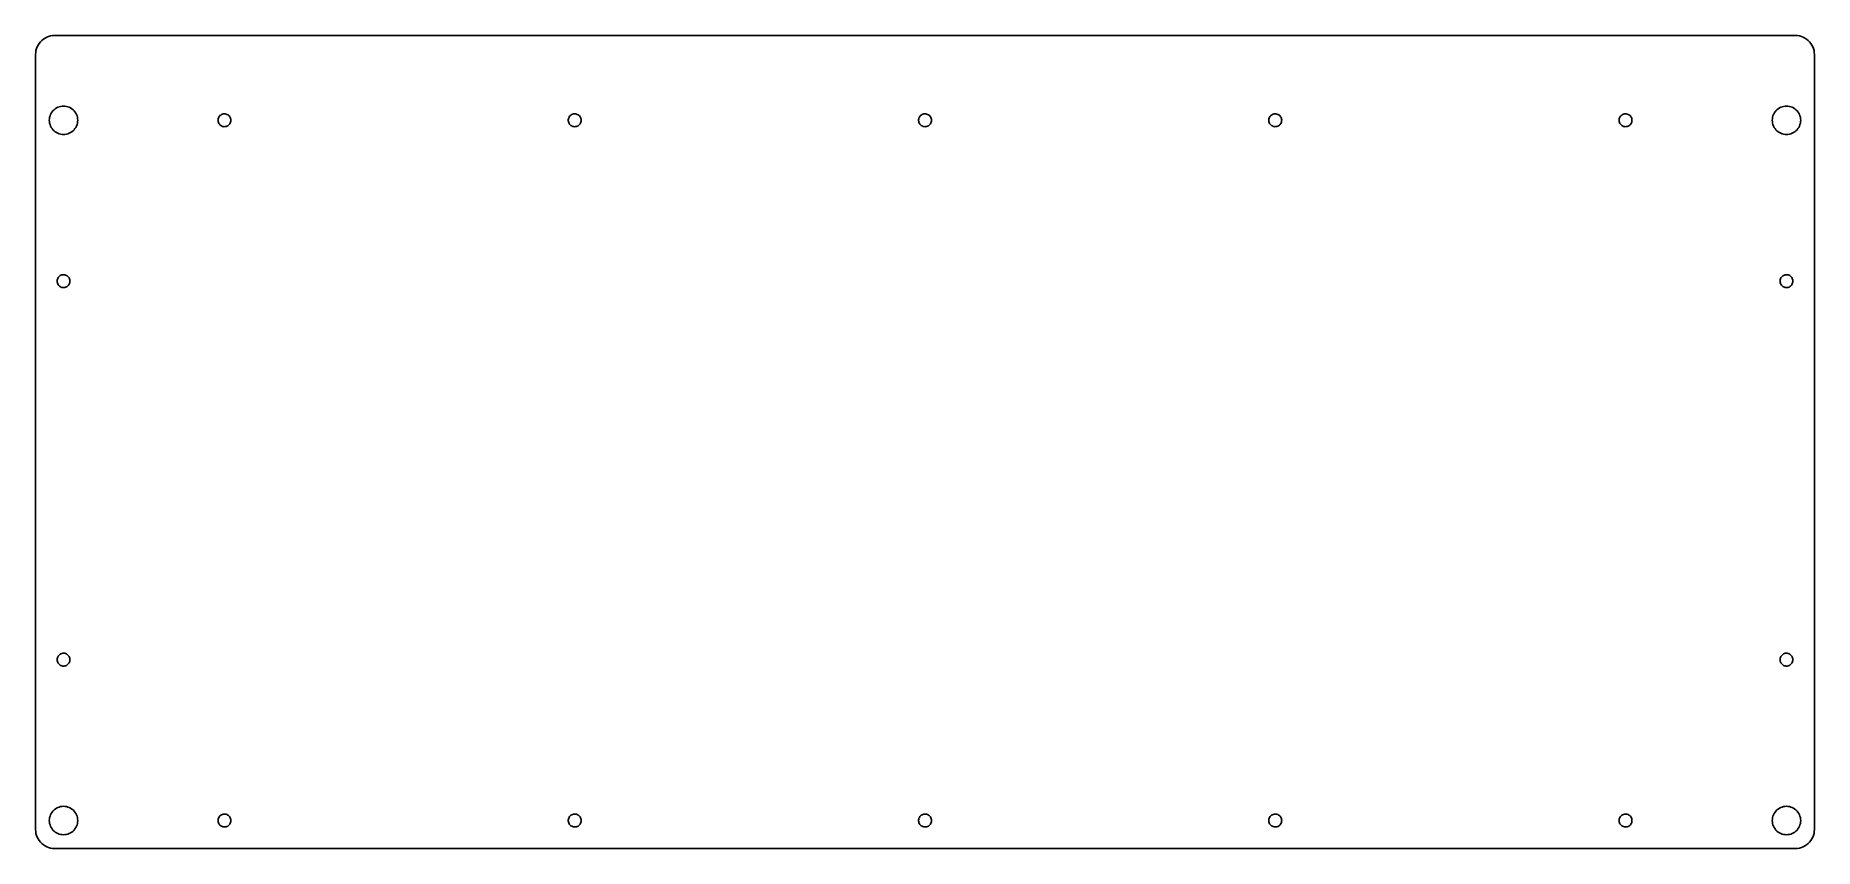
# Model space of a CAD drawing. Header units: metres. Extents: x -235 to 235, y -107 to 107.
import ezdxf

# ---------------------------------------------------------------- set-up
doc = ezdxf.new("R2010")
doc.units = ezdxf.units.M

msp = doc.modelspace()

# ---------------------------------------------------------------- linework, layer by layer
for p, q in [((-234.766, 103.415), (-234.848, 102.898)), ((-234.63, 103.92), (-234.766, 103.415)), ((-234.443, 104.409), (-234.63, 103.92)), ((-234.205, 104.875), (-234.443, 104.409)), ((-233.92, 105.314), (-234.205, 104.875)), ((-233.591, 105.721), (-233.92, 105.314)), ((-233.221, 106.091), (-233.591, 105.721)), ((-232.814, 106.42), (-233.221, 106.091)), ((-232.375, 106.705), (-232.814, 106.42)), ((-231.909, 106.943), (-232.375, 106.705)), ((-231.42, 107.13), (-231.909, 106.943)), ((-230.915, 107.266), (-231.42, 107.13)), ((-230.398, 107.348), (-230.915, 107.266)), ((-229.875, 107.375), (-230.398, 107.348)), ((229.875, 107.375), (-229.875, 107.375)), ((230.398, 107.348), (229.875, 107.375)), ((230.915, 107.266), (230.398, 107.348)), ((231.42, 107.13), (230.915, 107.266)), ((231.909, 106.943), (231.42, 107.13)), ((232.375, 106.705), (231.909, 106.943)), ((232.814, 106.42), (232.375, 106.705)), ((233.221, 106.091), (232.814, 106.42)), ((233.591, 105.721), (233.221, 106.091)), ((233.92, 105.314), (233.591, 105.721)), ((234.205, 104.875), (233.92, 105.314)), ((234.443, 104.409), (234.205, 104.875)), ((234.63, 103.92), (234.443, 104.409)), ((234.766, 103.415), (234.63, 103.92)), ((234.848, 102.898), (234.766, 103.415)), ((-234.848, 102.898), (-234.875, 102.375)), ((-234.875, 102.375), (-234.875, -102.375)), ((234.875, 102.375), (234.848, 102.898)), ((234.875, -102.375), (234.875, 102.375)), ((-231.25, 85), (-231.229, 85.392)), ((-231.229, 84.608), (-231.25, 85)), ((-231.229, 85.392), (-231.168, 85.7797)), ((-231.168, 84.2203), (-231.229, 84.608)), ((-231.168, 85.7797), (-231.066, 86.1588)), ((-231.066, 86.1588), (-230.926, 86.5253)), ((-230.926, 86.5253), (-230.748, 86.875)), ((-230.748, 86.875), (-230.534, 87.2042)), ((-230.534, 87.2042), (-230.287, 87.5092)), ((-230.287, 87.5092), (-230.009, 87.7868)), ((-230.009, 87.7868), (-229.704, 88.0338)), ((-229.704, 88.0338), (-229.375, 88.2476)), ((-229.375, 88.2476), (-229.025, 88.4258)), ((-229.025, 88.4258), (-228.659, 88.5665)), ((-228.659, 88.5665), (-228.28, 88.668)), ((-228.28, 88.668), (-227.892, 88.7294)), ((-227.892, 88.7294), (-227.5, 88.75)), ((-227.5, 88.75), (-227.108, 88.7294)), ((-227.108, 88.7294), (-226.72, 88.668)), ((-226.72, 88.668), (-226.341, 88.5665)), ((-226.341, 88.5665), (-225.975, 88.4258)), ((-225.975, 88.4258), (-225.625, 88.2476)), ((-225.625, 88.2476), (-225.296, 88.0338)), ((-225.296, 88.0338), (-224.991, 87.7868)), ((-224.991, 87.7868), (-224.713, 87.5092)), ((-224.713, 87.5092), (-224.466, 87.2042)), ((-224.466, 87.2042), (-224.252, 86.875)), ((-224.252, 86.875), (-224.074, 86.5253)), ((-224.074, 86.5253), (-223.934, 86.1588)), ((-223.934, 86.1588), (-223.832, 85.7797)), ((-223.832, 85.7797), (-223.771, 85.392)), ((-223.771, 84.608), (-223.832, 84.2203)), ((-223.771, 85.392), (-223.75, 85)), ((-223.75, 85), (-223.771, 84.608)), ((-186.695, 85.1241), (-186.659, 85.3696)), ((-186.695, 84.8759), (-186.695, 85.1241)), ((-186.659, 84.6304), (-186.695, 84.8759)), ((-186.659, 85.3696), (-186.588, 85.6073)), ((-186.588, 84.3927), (-186.659, 84.6304)), ((-186.588, 85.6073), (-186.482, 85.832)), ((-186.482, 85.832), (-186.346, 86.039)), ((-186.346, 86.039), (-186.18, 86.2238)), ((-186.18, 86.2238), (-185.989, 86.3826)), ((-185.989, 86.3826), (-185.777, 86.5119)), ((-185.777, 86.5119), (-185.549, 86.6089)), ((-185.549, 86.6089), (-185.309, 86.6717)), ((-185.309, 86.6717), (-185.062, 86.6989)), ((-185.062, 86.6989), (-184.814, 86.6898)), ((-184.814, 86.6898), (-184.57, 86.6447)), ((-184.57, 86.6447), (-184.335, 86.5646)), ((-184.335, 86.5646), (-184.114, 86.4511)), ((-184.114, 86.4511), (-183.913, 86.3067)), ((-183.913, 86.3067), (-183.734, 86.1344)), ((-183.734, 86.1344), (-183.582, 85.938)), ((-183.582, 85.938), (-183.461, 85.7216)), ((-183.461, 85.7216), (-183.372, 85.4898)), ((-183.372, 85.4898), (-183.318, 85.2475)), ((-183.318, 84.7525), (-183.372, 84.5102)), ((-183.318, 85.2475), (-183.3, 85)), ((-183.3, 85), (-183.318, 84.7525)), ((-94.1955, 85.1241), (-94.1593, 85.3696)), ((-94.1955, 84.8759), (-94.1955, 85.1241)), ((-94.1593, 84.6304), (-94.1955, 84.8759)), ((-94.1593, 85.3696), (-94.0878, 85.6073)), ((-94.0878, 84.3927), (-94.1593, 84.6304)), ((-94.0878, 85.6073), (-93.9825, 85.832)), ((-93.9825, 85.832), (-93.8455, 86.039)), ((-93.8455, 86.039), (-93.6799, 86.2238)), ((-93.6799, 86.2238), (-93.4892, 86.3826)), ((-93.4892, 86.3826), (-93.2773, 86.5119)), ((-93.2773, 86.5119), (-93.0489, 86.6089)), ((-93.0489, 86.6089), (-92.8088, 86.6717)), ((-92.8088, 86.6717), (-92.5621, 86.6989)), ((-92.5621, 86.6989), (-92.3141, 86.6898)), ((-92.3141, 86.6898), (-92.07, 86.6447)), ((-92.07, 86.6447), (-91.8351, 86.5646)), ((-91.8351, 86.5646), (-91.6144, 86.4511)), ((-91.6144, 86.4511), (-91.4126, 86.3067)), ((-91.4126, 86.3067), (-91.2339, 86.1344)), ((-91.2339, 86.1344), (-91.0822, 85.938)), ((-91.0822, 85.938), (-90.9607, 85.7216)), ((-90.9607, 85.7216), (-90.8721, 85.4898)), ((-90.8721, 85.4898), (-90.8181, 85.2475)), ((-90.8181, 84.7525), (-90.8721, 84.5102)), ((-90.8181, 85.2475), (-90.8, 85)), ((-90.8, 85), (-90.8181, 84.7525)), ((-1.69545, 85.1241), (-1.65932, 85.3696)), ((-1.69545, 84.8759), (-1.69545, 85.1241)), ((-1.65932, 84.6304), (-1.69545, 84.8759)), ((-1.65932, 85.3696), (-1.58781, 85.6073)), ((-1.58781, 84.3927), (-1.65932, 84.6304)), ((-1.58781, 85.6073), (-1.48248, 85.832)), ((-1.48248, 85.832), (-1.34554, 86.039)), ((-1.34554, 86.039), (-1.17992, 86.2238)), ((-1.17992, 86.2238), (-0.98915, 86.3826)), ((-0.98915, 86.3826), (-0.7773, 86.5119)), ((-0.7773, 86.5119), (-0.54889, 86.6089)), ((-0.54889, 86.6089), (-0.30878, 86.6717)), ((-0.30878, 86.6717), (-0.06207, 86.6989)), ((-0.06207, 86.6989), (0.18593, 86.6898)), ((0.18593, 86.6898), (0.42998, 86.6447)), ((0.42998, 86.6447), (0.66487, 86.5646)), ((0.66487, 86.5646), (0.88559, 86.4511)), ((0.88559, 86.4511), (1.08743, 86.3067)), ((1.08743, 86.3067), (1.2661, 86.1344)), ((1.2661, 86.1344), (1.41779, 85.938)), ((1.41779, 85.938), (1.53926, 85.7216)), ((1.53926, 85.7216), (1.62791, 85.4898)), ((1.62791, 85.4898), (1.68187, 85.2475)), ((1.68187, 84.7525), (1.62791, 84.5102)), ((1.68187, 85.2475), (1.7, 85)), ((1.7, 85), (1.68187, 84.7525)), ((90.8045, 85.1241), (90.8407, 85.3696)), ((90.8045, 84.8759), (90.8045, 85.1241)), ((90.8407, 84.6304), (90.8045, 84.8759)), ((90.8407, 85.3696), (90.9122, 85.6073)), ((90.9122, 84.3927), (90.8407, 84.6304)), ((90.9122, 85.6073), (91.0175, 85.832)), ((91.0175, 85.832), (91.1544, 86.039)), ((91.1544, 86.039), (91.3201, 86.2238)), ((91.3201, 86.2238), (91.5108, 86.3826)), ((91.5108, 86.3826), (91.7227, 86.5119)), ((91.7227, 86.5119), (91.9511, 86.6089)), ((91.9511, 86.6089), (92.1912, 86.6717)), ((92.1912, 86.6717), (92.4379, 86.6989)), ((92.4379, 86.6989), (92.6859, 86.6898)), ((92.6859, 86.6898), (92.93, 86.6447)), ((92.93, 86.6447), (93.1649, 86.5646)), ((93.1649, 86.5646), (93.3856, 86.4511)), ((93.3856, 86.4511), (93.5874, 86.3067)), ((93.5874, 86.3067), (93.7661, 86.1344)), ((93.7661, 86.1344), (93.9178, 85.938)), ((93.9178, 85.938), (94.0393, 85.7216)), ((94.0393, 85.7216), (94.1279, 85.4898)), ((94.1279, 85.4898), (94.1819, 85.2475)), ((94.1819, 84.7525), (94.1279, 84.5102)), ((94.1819, 85.2475), (94.2, 85)), ((94.2, 85), (94.1819, 84.7525)), ((183.305, 85.1241), (183.341, 85.3696)), ((183.305, 84.8759), (183.305, 85.1241)), ((183.341, 84.6304), (183.305, 84.8759)), ((183.341, 85.3696), (183.412, 85.6073)), ((183.412, 84.3927), (183.341, 84.6304)), ((183.412, 85.6073), (183.518, 85.832)), ((183.518, 85.832), (183.654, 86.039)), ((183.654, 86.039), (183.82, 86.2238)), ((183.82, 86.2238), (184.011, 86.3826)), ((184.011, 86.3826), (184.223, 86.5119)), ((184.223, 86.5119), (184.451, 86.6089)), ((184.451, 86.6089), (184.691, 86.6717)), ((184.691, 86.6717), (184.938, 86.6989)), ((184.938, 86.6989), (185.186, 86.6898)), ((185.186, 86.6898), (185.43, 86.6447)), ((185.43, 86.6447), (185.665, 86.5646)), ((185.665, 86.5646), (185.886, 86.4511)), ((185.886, 86.4511), (186.087, 86.3067)), ((186.087, 86.3067), (186.266, 86.1344)), ((186.266, 86.1344), (186.418, 85.938)), ((186.418, 85.938), (186.539, 85.7216)), ((186.539, 85.7216), (186.628, 85.4898)), ((186.628, 85.4898), (186.682, 85.2475)), ((186.682, 84.7525), (186.628, 84.5102)), ((186.682, 85.2475), (186.7, 85)), ((186.7, 85), (186.682, 84.7525)), ((223.75, 85), (223.771, 85.392)), ((223.771, 84.608), (223.75, 85)), ((223.771, 85.392), (223.832, 85.7797)), ((223.832, 84.2203), (223.771, 84.608)), ((223.832, 85.7797), (223.934, 86.1588)), ((223.934, 86.1588), (224.074, 86.5253)), ((224.074, 86.5253), (224.252, 86.875)), ((224.252, 86.875), (224.466, 87.2042)), ((224.466, 87.2042), (224.713, 87.5092)), ((224.713, 87.5092), (224.991, 87.7868)), ((224.991, 87.7868), (225.296, 88.0338)), ((225.296, 88.0338), (225.625, 88.2476)), ((225.625, 88.2476), (225.975, 88.4258)), ((225.975, 88.4258), (226.341, 88.5665)), ((226.341, 88.5665), (226.72, 88.668)), ((226.72, 88.668), (227.108, 88.7294)), ((227.108, 88.7294), (227.5, 88.75)), ((227.5, 88.75), (227.892, 88.7294)), ((227.892, 88.7294), (228.28, 88.668)), ((228.28, 88.668), (228.659, 88.5665)), ((228.659, 88.5665), (229.025, 88.4258)), ((229.025, 88.4258), (229.375, 88.2476)), ((229.375, 88.2476), (229.704, 88.0338)), ((229.704, 88.0338), (230.009, 87.7868)), ((230.009, 87.7868), (230.287, 87.5092)), ((230.287, 87.5092), (230.534, 87.2042)), ((230.534, 87.2042), (230.748, 86.875)), ((230.748, 86.875), (230.926, 86.5253)), ((230.926, 86.5253), (231.066, 86.1588)), ((231.066, 86.1588), (231.168, 85.7797)), ((231.168, 85.7797), (231.229, 85.392)), ((231.229, 84.608), (231.168, 84.2203)), ((231.229, 85.392), (231.25, 85)), ((231.25, 85), (231.229, 84.608)), ((-231.066, 83.8412), (-231.168, 84.2203)), ((-230.926, 83.4747), (-231.066, 83.8412)), ((-230.748, 83.125), (-230.926, 83.4747)), ((-230.534, 82.7958), (-230.748, 83.125)), ((-230.287, 82.4908), (-230.534, 82.7958)), ((-230.009, 82.2132), (-230.287, 82.4908)), ((-229.704, 81.9662), (-230.009, 82.2132)), ((-229.375, 81.7524), (-229.704, 81.9662)), ((-229.025, 81.5742), (-229.375, 81.7524)), ((-228.659, 81.4335), (-229.025, 81.5742)), ((-228.28, 81.3319), (-228.659, 81.4335)), ((-227.892, 81.2705), (-228.28, 81.3319)), ((-227.5, 81.25), (-227.892, 81.2705)), ((-227.108, 81.2705), (-227.5, 81.25)), ((-226.72, 81.3319), (-227.108, 81.2705)), ((-226.341, 81.4335), (-226.72, 81.3319)), ((-225.975, 81.5742), (-226.341, 81.4335)), ((-225.625, 81.7524), (-225.975, 81.5742)), ((-225.296, 81.9662), (-225.625, 81.7524)), ((-224.991, 82.2132), (-225.296, 81.9662)), ((-224.713, 82.4908), (-224.991, 82.2132)), ((-224.466, 82.7958), (-224.713, 82.4908)), ((-224.252, 83.125), (-224.466, 82.7958)), ((-224.074, 83.4747), (-224.252, 83.125)), ((-223.934, 83.8412), (-224.074, 83.4747)), ((-223.832, 84.2203), (-223.934, 83.8412)), ((-186.482, 84.168), (-186.588, 84.3927)), ((-186.346, 83.961), (-186.482, 84.168)), ((-186.18, 83.7762), (-186.346, 83.961)), ((-185.989, 83.6174), (-186.18, 83.7762)), ((-185.777, 83.4881), (-185.989, 83.6174)), ((-185.549, 83.3911), (-185.777, 83.4881)), ((-185.309, 83.3283), (-185.549, 83.3911)), ((-185.062, 83.3011), (-185.309, 83.3283)), ((-184.814, 83.3102), (-185.062, 83.3011)), ((-184.57, 83.3553), (-184.814, 83.3102)), ((-184.335, 83.4354), (-184.57, 83.3553)), ((-184.114, 83.5489), (-184.335, 83.4354)), ((-183.913, 83.6933), (-184.114, 83.5489)), ((-183.734, 83.8656), (-183.913, 83.6933)), ((-183.582, 84.062), (-183.734, 83.8656)), ((-183.461, 84.2784), (-183.582, 84.062)), ((-183.372, 84.5102), (-183.461, 84.2784)), ((-93.9825, 84.168), (-94.0878, 84.3927)), ((-93.8455, 83.961), (-93.9825, 84.168)), ((-93.6799, 83.7762), (-93.8455, 83.961)), ((-93.4892, 83.6174), (-93.6799, 83.7762)), ((-93.2773, 83.4881), (-93.4892, 83.6174)), ((-93.0489, 83.3911), (-93.2773, 83.4881)), ((-92.8088, 83.3283), (-93.0489, 83.3911)), ((-92.5621, 83.3011), (-92.8088, 83.3283)), ((-92.3141, 83.3102), (-92.5621, 83.3011)), ((-92.07, 83.3553), (-92.3141, 83.3102)), ((-91.8351, 83.4354), (-92.07, 83.3553)), ((-91.6144, 83.5489), (-91.8351, 83.4354)), ((-91.4126, 83.6933), (-91.6144, 83.5489)), ((-91.2339, 83.8656), (-91.4126, 83.6933)), ((-91.0822, 84.062), (-91.2339, 83.8656)), ((-90.9607, 84.2784), (-91.0822, 84.062)), ((-90.8721, 84.5102), (-90.9607, 84.2784)), ((-1.48248, 84.168), (-1.58781, 84.3927)), ((-1.34554, 83.961), (-1.48248, 84.168)), ((-1.17992, 83.7762), (-1.34554, 83.961)), ((-0.98915, 83.6174), (-1.17992, 83.7762)), ((-0.7773, 83.4881), (-0.98915, 83.6174)), ((-0.54889, 83.3911), (-0.7773, 83.4881)), ((-0.30878, 83.3283), (-0.54889, 83.3911)), ((-0.06207, 83.3011), (-0.30878, 83.3283)), ((0.18593, 83.3102), (-0.06207, 83.3011)), ((0.42998, 83.3553), (0.18593, 83.3102)), ((0.66487, 83.4354), (0.42998, 83.3553)), ((0.88559, 83.5489), (0.66487, 83.4354)), ((1.08743, 83.6933), (0.88559, 83.5489)), ((1.2661, 83.8656), (1.08743, 83.6933)), ((1.41779, 84.062), (1.2661, 83.8656)), ((1.53926, 84.2784), (1.41779, 84.062)), ((1.62791, 84.5102), (1.53926, 84.2784)), ((91.0175, 84.168), (90.9122, 84.3927)), ((91.1544, 83.961), (91.0175, 84.168)), ((91.3201, 83.7762), (91.1544, 83.961)), ((91.5108, 83.6174), (91.3201, 83.7762)), ((91.7227, 83.4881), (91.5108, 83.6174)), ((91.9511, 83.3911), (91.7227, 83.4881)), ((92.1912, 83.3283), (91.9511, 83.3911)), ((92.4379, 83.3011), (92.1912, 83.3283)), ((92.6859, 83.3102), (92.4379, 83.3011)), ((92.93, 83.3553), (92.6859, 83.3102)), ((93.1649, 83.4354), (92.93, 83.3553)), ((93.3856, 83.5489), (93.1649, 83.4354)), ((93.5874, 83.6933), (93.3856, 83.5489)), ((93.7661, 83.8656), (93.5874, 83.6933)), ((93.9178, 84.062), (93.7661, 83.8656)), ((94.0393, 84.2784), (93.9178, 84.062)), ((94.1279, 84.5102), (94.0393, 84.2784)), ((183.518, 84.168), (183.412, 84.3927)), ((183.654, 83.961), (183.518, 84.168)), ((183.82, 83.7762), (183.654, 83.961)), ((184.011, 83.6174), (183.82, 83.7762)), ((184.223, 83.4881), (184.011, 83.6174)), ((184.451, 83.3911), (184.223, 83.4881)), ((184.691, 83.3283), (184.451, 83.3911)), ((184.938, 83.3011), (184.691, 83.3283)), ((185.186, 83.3102), (184.938, 83.3011)), ((185.43, 83.3553), (185.186, 83.3102)), ((185.665, 83.4354), (185.43, 83.3553)), ((185.886, 83.5489), (185.665, 83.4354)), ((186.087, 83.6933), (185.886, 83.5489)), ((186.266, 83.8656), (186.087, 83.6933)), ((186.418, 84.062), (186.266, 83.8656)), ((186.539, 84.2784), (186.418, 84.062)), ((186.628, 84.5102), (186.539, 84.2784)), ((223.934, 83.8412), (223.832, 84.2203)), ((224.074, 83.4747), (223.934, 83.8412)), ((224.252, 83.125), (224.074, 83.4747)), ((224.466, 82.7958), (224.252, 83.125)), ((224.713, 82.4908), (224.466, 82.7958)), ((224.991, 82.2132), (224.713, 82.4908)), ((225.296, 81.9662), (224.991, 82.2132)), ((225.625, 81.7524), (225.296, 81.9662)), ((225.975, 81.5742), (225.625, 81.7524)), ((226.341, 81.4335), (225.975, 81.5742)), ((226.72, 81.3319), (226.341, 81.4335)), ((227.108, 81.2705), (226.72, 81.3319)), ((227.5, 81.25), (227.108, 81.2705)), ((227.892, 81.2705), (227.5, 81.25)), ((228.28, 81.3319), (227.892, 81.2705)), ((228.659, 81.4335), (228.28, 81.3319)), ((229.025, 81.5742), (228.659, 81.4335)), ((229.375, 81.7524), (229.025, 81.5742)), ((229.704, 81.9662), (229.375, 81.7524)), ((230.009, 82.2132), (229.704, 81.9662)), ((230.287, 82.4908), (230.009, 82.2132)), ((230.534, 82.7958), (230.287, 82.4908)), ((230.748, 83.125), (230.534, 82.7958)), ((230.926, 83.4747), (230.748, 83.125)), ((231.066, 83.8412), (230.926, 83.4747)), ((231.168, 84.2203), (231.066, 83.8412)), ((-229.2, 42.5), (-229.182, 42.7475)), ((-229.182, 42.2525), (-229.2, 42.5)), ((-229.182, 42.7475), (-229.128, 42.9898)), ((-229.128, 42.9898), (-229.039, 43.2216)), ((-229.039, 43.2216), (-228.918, 43.438)), ((-228.918, 43.438), (-228.766, 43.6344)), ((-228.766, 43.6344), (-228.587, 43.8067)), ((-228.587, 43.8067), (-228.386, 43.9511)), ((-228.386, 43.9511), (-228.165, 44.0646)), ((-228.165, 44.0646), (-227.93, 44.1447)), ((-227.93, 44.1447), (-227.686, 44.1898)), ((-227.686, 44.1898), (-227.438, 44.1989)), ((-227.438, 44.1989), (-227.191, 44.1717)), ((-227.191, 44.1717), (-226.951, 44.1089)), ((-226.951, 44.1089), (-226.723, 44.0119)), ((-226.723, 44.0119), (-226.511, 43.8826)), ((-226.511, 43.8826), (-226.32, 43.7238)), ((-226.32, 43.7238), (-226.154, 43.539)), ((-226.154, 43.539), (-226.018, 43.332)), ((-226.018, 43.332), (-225.912, 43.1073)), ((-225.912, 43.1073), (-225.841, 42.8696)), ((-225.841, 42.8696), (-225.805, 42.6241)), ((-225.805, 42.3759), (-225.841, 42.1304)), ((-225.805, 42.6241), (-225.805, 42.3759)), ((225.805, 42.6241), (225.841, 42.8696)), ((225.805, 42.3759), (225.805, 42.6241)), ((225.841, 42.1304), (225.805, 42.3759)), ((225.841, 42.8696), (225.912, 43.1073)), ((225.912, 43.1073), (226.018, 43.332)), ((226.018, 43.332), (226.154, 43.539)), ((226.154, 43.539), (226.32, 43.7238)), ((226.32, 43.7238), (226.511, 43.8826)), ((226.511, 43.8826), (226.723, 44.0119)), ((226.723, 44.0119), (226.951, 44.1089)), ((226.951, 44.1089), (227.191, 44.1717)), ((227.191, 44.1717), (227.438, 44.1989)), ((227.438, 44.1989), (227.686, 44.1898)), ((227.686, 44.1898), (227.93, 44.1447)), ((227.93, 44.1447), (228.165, 44.0646)), ((228.165, 44.0646), (228.386, 43.9511)), ((228.386, 43.9511), (228.587, 43.8067)), ((228.587, 43.8067), (228.766, 43.6344)), ((228.766, 43.6344), (228.918, 43.438)), ((228.918, 43.438), (229.039, 43.2216)), ((229.039, 43.2216), (229.128, 42.9898)), ((229.128, 42.9898), (229.182, 42.7475)), ((229.182, 42.7475), (229.2, 42.5)), ((229.2, 42.5), (229.182, 42.2525)), ((-229.128, 42.0102), (-229.182, 42.2525)), ((-229.039, 41.7784), (-229.128, 42.0102)), ((-228.918, 41.562), (-229.039, 41.7784)), ((-228.766, 41.3656), (-228.918, 41.562)), ((-228.587, 41.1933), (-228.766, 41.3656)), ((-228.386, 41.0489), (-228.587, 41.1933)), ((-228.165, 40.9354), (-228.386, 41.0489)), ((-227.93, 40.8553), (-228.165, 40.9354)), ((-227.686, 40.8102), (-227.93, 40.8553)), ((-227.438, 40.8011), (-227.686, 40.8102)), ((-227.191, 40.8283), (-227.438, 40.8011)), ((-226.951, 40.8911), (-227.191, 40.8283)), ((-226.723, 40.9881), (-226.951, 40.8911)), ((-226.511, 41.1174), (-226.723, 40.9881)), ((-226.32, 41.2762), (-226.511, 41.1174)), ((-226.154, 41.461), (-226.32, 41.2762)), ((-226.018, 41.668), (-226.154, 41.461)), ((-225.912, 41.8927), (-226.018, 41.668)), ((-225.841, 42.1304), (-225.912, 41.8927)), ((225.912, 41.8927), (225.841, 42.1304)), ((226.018, 41.668), (225.912, 41.8927)), ((226.154, 41.461), (226.018, 41.668)), ((226.32, 41.2762), (226.154, 41.461)), ((226.511, 41.1174), (226.32, 41.2762)), ((226.723, 40.9881), (226.511, 41.1174)), ((226.951, 40.8911), (226.723, 40.9881)), ((227.191, 40.8283), (226.951, 40.8911)), ((227.438, 40.8011), (227.191, 40.8283)), ((227.686, 40.8102), (227.438, 40.8011)), ((227.93, 40.8553), (227.686, 40.8102)), ((228.165, 40.9354), (227.93, 40.8553)), ((228.386, 41.0489), (228.165, 40.9354)), ((228.587, 41.1933), (228.386, 41.0489)), ((228.766, 41.3656), (228.587, 41.1933)), ((228.918, 41.562), (228.766, 41.3656)), ((229.039, 41.7784), (228.918, 41.562)), ((229.128, 42.0102), (229.039, 41.7784)), ((229.182, 42.2525), (229.128, 42.0102)), ((-228.918, -56.562), (-228.766, -56.3656)), ((-228.766, -56.3656), (-228.587, -56.1933)), ((-228.587, -56.1933), (-228.386, -56.0489)), ((-228.386, -56.0489), (-228.165, -55.9354)), ((-228.165, -55.9354), (-227.93, -55.8553)), ((-227.93, -55.8553), (-227.686, -55.8102)), ((-227.686, -55.8102), (-227.438, -55.8011)), ((-227.438, -55.8011), (-227.191, -55.8283)), ((-227.191, -55.8283), (-226.951, -55.8911)), ((-226.951, -55.8911), (-226.723, -55.9881)), ((-226.723, -55.9881), (-226.511, -56.1174)), ((-226.511, -56.1174), (-226.32, -56.2762)), ((-226.32, -56.2762), (-226.154, -56.461)), ((226.154, -56.461), (226.32, -56.2762)), ((226.32, -56.2762), (226.511, -56.1174)), ((226.511, -56.1174), (226.723, -55.9881)), ((226.723, -55.9881), (226.951, -55.8911)), ((226.951, -55.8911), (227.191, -55.8283)), ((227.191, -55.8283), (227.438, -55.8011)), ((227.438, -55.8011), (227.686, -55.8102)), ((227.686, -55.8102), (227.93, -55.8553)), ((227.93, -55.8553), (228.165, -55.9354)), ((228.165, -55.9354), (228.386, -56.0489)), ((228.386, -56.0489), (228.587, -56.1933)), ((228.587, -56.1933), (228.766, -56.3656)), ((228.766, -56.3656), (228.918, -56.562)), ((-229.2, -57.5), (-229.182, -57.2525)), ((-229.182, -57.7475), (-229.2, -57.5)), ((-229.182, -57.2525), (-229.128, -57.0102)), ((-229.128, -57.9898), (-229.182, -57.7475)), ((-229.128, -57.0102), (-229.039, -56.7784)), ((-229.039, -58.2216), (-229.128, -57.9898)), ((-229.039, -56.7784), (-228.918, -56.562)), ((-228.918, -58.438), (-229.039, -58.2216)), ((-228.766, -58.6344), (-228.918, -58.438)), ((-228.587, -58.8067), (-228.766, -58.6344)), ((-228.386, -58.9511), (-228.587, -58.8067)), ((-228.165, -59.0646), (-228.386, -58.9511)), ((-227.93, -59.1447), (-228.165, -59.0646)), ((-227.686, -59.1898), (-227.93, -59.1447)), ((-227.438, -59.1989), (-227.686, -59.1898)), ((-227.191, -59.1717), (-227.438, -59.1989)), ((-226.951, -59.1089), (-227.191, -59.1717)), ((-226.723, -59.0119), (-226.951, -59.1089)), ((-226.511, -58.8826), (-226.723, -59.0119)), ((-226.32, -58.7238), (-226.511, -58.8826)), ((-226.154, -58.539), (-226.32, -58.7238)), ((-226.154, -56.461), (-226.018, -56.668)), ((-226.018, -58.332), (-226.154, -58.539)), ((-226.018, -56.668), (-225.912, -56.8927)), ((-225.912, -58.1073), (-226.018, -58.332)), ((-225.912, -56.8927), (-225.841, -57.1304)), ((-225.841, -57.8696), (-225.912, -58.1073)), ((-225.841, -57.1304), (-225.805, -57.3759)), ((-225.805, -57.6241), (-225.841, -57.8696)), ((-225.805, -57.3759), (-225.805, -57.6241)), ((225.805, -57.3759), (225.841, -57.1304)), ((225.805, -57.6241), (225.805, -57.3759)), ((225.841, -57.8696), (225.805, -57.6241)), ((225.841, -57.1304), (225.912, -56.8927)), ((225.912, -58.1073), (225.841, -57.8696)), ((225.912, -56.8927), (226.018, -56.668)), ((226.018, -58.332), (225.912, -58.1073)), ((226.018, -56.668), (226.154, -56.461)), ((226.154, -58.539), (226.018, -58.332)), ((226.32, -58.7238), (226.154, -58.539)), ((226.511, -58.8826), (226.32, -58.7238)), ((226.723, -59.0119), (226.511, -58.8826)), ((226.951, -59.1089), (226.723, -59.0119)), ((227.191, -59.1717), (226.951, -59.1089)), ((227.438, -59.1989), (227.191, -59.1717)), ((227.686, -59.1898), (227.438, -59.1989)), ((227.93, -59.1447), (227.686, -59.1898)), ((228.165, -59.0646), (227.93, -59.1447)), ((228.386, -58.9511), (228.165, -59.0646)), ((228.587, -58.8067), (228.386, -58.9511)), ((228.766, -58.6344), (228.587, -58.8067)), ((228.918, -58.438), (228.766, -58.6344)), ((228.918, -56.562), (229.039, -56.7784)), ((229.039, -58.2216), (228.918, -58.438)), ((229.039, -56.7784), (229.128, -57.0102)), ((229.128, -57.9898), (229.039, -58.2216)), ((229.128, -57.0102), (229.182, -57.2525)), ((229.182, -57.7475), (229.128, -57.9898)), ((229.182, -57.2525), (229.2, -57.5)), ((229.2, -57.5), (229.182, -57.7475)), ((-231.066, -98.8412), (-230.926, -98.4747)), ((-230.926, -98.4747), (-230.748, -98.125)), ((-230.748, -98.125), (-230.534, -97.7958)), ((-230.534, -97.7958), (-230.287, -97.4908)), ((-230.287, -97.4908), (-230.009, -97.2132)), ((-230.009, -97.2132), (-229.704, -96.9662)), ((-229.704, -96.9662), (-229.375, -96.7524)), ((-229.375, -96.7524), (-229.025, -96.5742)), ((-229.025, -96.5742), (-228.659, -96.4335)), ((-228.659, -96.4335), (-228.28, -96.3319)), ((-228.28, -96.3319), (-227.892, -96.2705)), ((-227.892, -96.2705), (-227.5, -96.25)), ((-227.5, -96.25), (-227.108, -96.2705)), ((-227.108, -96.2705), (-226.72, -96.3319)), ((-226.72, -96.3319), (-226.341, -96.4335)), ((-226.341, -96.4335), (-225.975, -96.5742)), ((-225.975, -96.5742), (-225.625, -96.7524)), ((-225.625, -96.7524), (-225.296, -96.9662)), ((-225.296, -96.9662), (-224.991, -97.2132)), ((-224.991, -97.2132), (-224.713, -97.4908)), ((-224.713, -97.4908), (-224.466, -97.7958)), ((-224.466, -97.7958), (-224.252, -98.125)), ((-224.252, -98.125), (-224.074, -98.4747)), ((-224.074, -98.4747), (-223.934, -98.8412)), ((-186.18, -98.7762), (-185.989, -98.6174)), ((-185.989, -98.6174), (-185.777, -98.4881)), ((-185.777, -98.4881), (-185.549, -98.3911)), ((-185.549, -98.3911), (-185.309, -98.3283)), ((-185.309, -98.3283), (-185.062, -98.3011)), ((-185.062, -98.3011), (-184.814, -98.3102)), ((-184.814, -98.3102), (-184.57, -98.3553)), ((-184.57, -98.3553), (-184.335, -98.4354)), ((-184.335, -98.4354), (-184.114, -98.5489)), ((-184.114, -98.5489), (-183.913, -98.6933)), ((-93.6799, -98.7762), (-93.4892, -98.6174)), ((-93.4892, -98.6174), (-93.2773, -98.4881)), ((-93.2773, -98.4881), (-93.0489, -98.3911)), ((-93.0489, -98.3911), (-92.8088, -98.3283)), ((-92.8088, -98.3283), (-92.5621, -98.3011)), ((-92.5621, -98.3011), (-92.3141, -98.3102)), ((-92.3141, -98.3102), (-92.07, -98.3553)), ((-92.07, -98.3553), (-91.8351, -98.4354)), ((-91.8351, -98.4354), (-91.6144, -98.5489)), ((-91.6144, -98.5489), (-91.4126, -98.6933)), ((-1.17992, -98.7762), (-0.98915, -98.6174)), ((-0.98915, -98.6174), (-0.7773, -98.4881)), ((-0.7773, -98.4881), (-0.54889, -98.3911)), ((-0.54889, -98.3911), (-0.30878, -98.3283)), ((-0.30878, -98.3283), (-0.06207, -98.3011)), ((-0.06207, -98.3011), (0.18593, -98.3102)), ((0.18593, -98.3102), (0.42998, -98.3553)), ((0.42998, -98.3553), (0.66487, -98.4354)), ((0.66487, -98.4354), (0.88559, -98.5489)), ((0.88559, -98.5489), (1.08743, -98.6933)), ((91.3201, -98.7762), (91.5108, -98.6174)), ((91.5108, -98.6174), (91.7227, -98.4881)), ((91.7227, -98.4881), (91.9511, -98.3911)), ((91.9511, -98.3911), (92.1912, -98.3283)), ((92.1912, -98.3283), (92.4379, -98.3011)), ((92.4379, -98.3011), (92.6859, -98.3102)), ((92.6859, -98.3102), (92.93, -98.3553)), ((92.93, -98.3553), (93.1649, -98.4354)), ((93.1649, -98.4354), (93.3856, -98.5489)), ((93.3856, -98.5489), (93.5874, -98.6933)), ((183.82, -98.7762), (184.011, -98.6174)), ((184.011, -98.6174), (184.223, -98.4881)), ((184.223, -98.4881), (184.451, -98.3911)), ((184.451, -98.3911), (184.691, -98.3283)), ((184.691, -98.3283), (184.938, -98.3011)), ((184.938, -98.3011), (185.186, -98.3102)), ((185.186, -98.3102), (185.43, -98.3553)), ((185.43, -98.3553), (185.665, -98.4354)), ((185.665, -98.4354), (185.886, -98.5489)), ((185.886, -98.5489), (186.087, -98.6933)), ((223.934, -98.8412), (224.074, -98.4747)), ((224.074, -98.4747), (224.252, -98.125)), ((224.252, -98.125), (224.466, -97.7958)), ((224.466, -97.7958), (224.713, -97.4908)), ((224.713, -97.4908), (224.991, -97.2132)), ((224.991, -97.2132), (225.296, -96.9662)), ((225.296, -96.9662), (225.625, -96.7524)), ((225.625, -96.7524), (225.975, -96.5742)), ((225.975, -96.5742), (226.341, -96.4335)), ((226.341, -96.4335), (226.72, -96.3319)), ((226.72, -96.3319), (227.108, -96.2705)), ((227.108, -96.2705), (227.5, -96.25)), ((227.5, -96.25), (227.892, -96.2705)), ((227.892, -96.2705), (228.28, -96.3319)), ((228.28, -96.3319), (228.659, -96.4335)), ((228.659, -96.4335), (229.025, -96.5742)), ((229.025, -96.5742), (229.375, -96.7524)), ((229.375, -96.7524), (229.704, -96.9662)), ((229.704, -96.9662), (230.009, -97.2132)), ((230.009, -97.2132), (230.287, -97.4908)), ((230.287, -97.4908), (230.534, -97.7958)), ((230.534, -97.7958), (230.748, -98.125)), ((230.748, -98.125), (230.926, -98.4747)), ((230.926, -98.4747), (231.066, -98.8412)), ((-234.875, -102.375), (-234.848, -102.898)), ((-234.848, -102.898), (-234.766, -103.415)), ((-231.25, -100), (-231.229, -99.608)), ((-231.229, -100.392), (-231.25, -100)), ((-231.229, -99.608), (-231.168, -99.2203)), ((-231.168, -100.78), (-231.229, -100.392)), ((-231.168, -99.2203), (-231.066, -98.8412)), ((-231.066, -101.159), (-231.168, -100.78)), ((-230.926, -101.525), (-231.066, -101.159)), ((-230.748, -101.875), (-230.926, -101.525)), ((-230.534, -102.204), (-230.748, -101.875)), ((-230.287, -102.509), (-230.534, -102.204)), ((-230.009, -102.787), (-230.287, -102.509)), ((-229.704, -103.034), (-230.009, -102.787)), ((-229.375, -103.248), (-229.704, -103.034)), ((-229.025, -103.426), (-229.375, -103.248)), ((-225.625, -103.248), (-225.975, -103.426)), ((-225.296, -103.034), (-225.625, -103.248)), ((-224.991, -102.787), (-225.296, -103.034)), ((-224.713, -102.509), (-224.991, -102.787)), ((-224.466, -102.204), (-224.713, -102.509)), ((-224.252, -101.875), (-224.466, -102.204)), ((-224.074, -101.525), (-224.252, -101.875)), ((-223.934, -101.159), (-224.074, -101.525)), ((-223.934, -98.8412), (-223.832, -99.2203)), ((-223.832, -100.78), (-223.934, -101.159)), ((-223.832, -99.2203), (-223.771, -99.608)), ((-223.771, -100.392), (-223.832, -100.78)), ((-223.771, -99.608), (-223.75, -100)), ((-223.75, -100), (-223.771, -100.392)), ((-186.695, -99.8759), (-186.659, -99.6304)), ((-186.695, -100.124), (-186.695, -99.8759)), ((-186.659, -100.37), (-186.695, -100.124)), ((-186.659, -99.6304), (-186.588, -99.3927)), ((-186.588, -100.607), (-186.659, -100.37)), ((-186.588, -99.3927), (-186.482, -99.168)), ((-186.482, -100.832), (-186.588, -100.607)), ((-186.482, -99.168), (-186.346, -98.961)), ((-186.346, -101.039), (-186.482, -100.832)), ((-186.346, -98.961), (-186.18, -98.7762)), ((-186.18, -101.224), (-186.346, -101.039)), ((-185.989, -101.383), (-186.18, -101.224)), ((-185.777, -101.512), (-185.989, -101.383)), ((-185.549, -101.609), (-185.777, -101.512)), ((-185.309, -101.672), (-185.549, -101.609)), ((-185.062, -101.699), (-185.309, -101.672)), ((-184.814, -101.69), (-185.062, -101.699)), ((-184.57, -101.645), (-184.814, -101.69)), ((-184.335, -101.565), (-184.57, -101.645)), ((-184.114, -101.451), (-184.335, -101.565)), ((-183.913, -101.307), (-184.114, -101.451)), ((-183.913, -98.6933), (-183.734, -98.8656)), ((-183.734, -101.134), (-183.913, -101.307)), ((-183.734, -98.8656), (-183.582, -99.062)), ((-183.582, -100.938), (-183.734, -101.134)), ((-183.582, -99.062), (-183.461, -99.2784)), ((-183.461, -100.722), (-183.582, -100.938)), ((-183.461, -99.2784), (-183.372, -99.5102)), ((-183.372, -100.49), (-183.461, -100.722)), ((-183.372, -99.5102), (-183.318, -99.7525)), ((-183.318, -100.248), (-183.372, -100.49)), ((-183.318, -99.7525), (-183.3, -100)), ((-183.3, -100), (-183.318, -100.248)), ((-94.1955, -99.8759), (-94.1593, -99.6304)), ((-94.1955, -100.124), (-94.1955, -99.8759)), ((-94.1593, -100.37), (-94.1955, -100.124)), ((-94.1593, -99.6304), (-94.0878, -99.3927)), ((-94.0878, -100.607), (-94.1593, -100.37)), ((-94.0878, -99.3927), (-93.9825, -99.168)), ((-93.9825, -100.832), (-94.0878, -100.607)), ((-93.9825, -99.168), (-93.8455, -98.961)), ((-93.8455, -101.039), (-93.9825, -100.832)), ((-93.8455, -98.961), (-93.6799, -98.7762)), ((-93.6799, -101.224), (-93.8455, -101.039)), ((-93.4892, -101.383), (-93.6799, -101.224)), ((-93.2773, -101.512), (-93.4892, -101.383)), ((-93.0489, -101.609), (-93.2773, -101.512)), ((-92.8088, -101.672), (-93.0489, -101.609)), ((-92.5621, -101.699), (-92.8088, -101.672)), ((-92.3141, -101.69), (-92.5621, -101.699)), ((-92.07, -101.645), (-92.3141, -101.69)), ((-91.8351, -101.565), (-92.07, -101.645)), ((-91.6144, -101.451), (-91.8351, -101.565)), ((-91.4126, -101.307), (-91.6144, -101.451)), ((-91.4126, -98.6933), (-91.2339, -98.8656)), ((-91.2339, -101.134), (-91.4126, -101.307)), ((-91.2339, -98.8656), (-91.0822, -99.062)), ((-91.0822, -100.938), (-91.2339, -101.134)), ((-91.0822, -99.062), (-90.9607, -99.2784)), ((-90.9607, -100.722), (-91.0822, -100.938)), ((-90.9607, -99.2784), (-90.8721, -99.5102)), ((-90.8721, -100.49), (-90.9607, -100.722)), ((-90.8721, -99.5102), (-90.8181, -99.7525)), ((-90.8181, -100.248), (-90.8721, -100.49)), ((-90.8181, -99.7525), (-90.8, -100)), ((-90.8, -100), (-90.8181, -100.248)), ((-1.69545, -99.8759), (-1.65932, -99.6304)), ((-1.69545, -100.124), (-1.69545, -99.8759)), ((-1.65932, -100.37), (-1.69545, -100.124)), ((-1.65932, -99.6304), (-1.58781, -99.3927)), ((-1.58781, -100.607), (-1.65932, -100.37)), ((-1.58781, -99.3927), (-1.48248, -99.168)), ((-1.48248, -100.832), (-1.58781, -100.607)), ((-1.48248, -99.168), (-1.34554, -98.961)), ((-1.34554, -101.039), (-1.48248, -100.832)), ((-1.34554, -98.961), (-1.17992, -98.7762)), ((-1.17992, -101.224), (-1.34554, -101.039)), ((-0.98915, -101.383), (-1.17992, -101.224)), ((-0.7773, -101.512), (-0.98915, -101.383)), ((-0.54889, -101.609), (-0.7773, -101.512)), ((-0.30878, -101.672), (-0.54889, -101.609)), ((-0.06207, -101.699), (-0.30878, -101.672)), ((0.18593, -101.69), (-0.06207, -101.699)), ((0.42998, -101.645), (0.18593, -101.69)), ((0.66487, -101.565), (0.42998, -101.645)), ((0.88559, -101.451), (0.66487, -101.565)), ((1.08743, -101.307), (0.88559, -101.451)), ((1.08743, -98.6933), (1.2661, -98.8656)), ((1.2661, -101.134), (1.08743, -101.307)), ((1.2661, -98.8656), (1.41779, -99.062)), ((1.41779, -100.938), (1.2661, -101.134)), ((1.41779, -99.062), (1.53926, -99.2784)), ((1.53926, -100.722), (1.41779, -100.938)), ((1.53926, -99.2784), (1.62791, -99.5102)), ((1.62791, -100.49), (1.53926, -100.722)), ((1.62791, -99.5102), (1.68187, -99.7525)), ((1.68187, -100.248), (1.62791, -100.49)), ((1.68187, -99.7525), (1.7, -100)), ((1.7, -100), (1.68187, -100.248)), ((90.8045, -99.8759), (90.8407, -99.6304)), ((90.8045, -100.124), (90.8045, -99.8759)), ((90.8407, -100.37), (90.8045, -100.124)), ((90.8407, -99.6304), (90.9122, -99.3927)), ((90.9122, -100.607), (90.8407, -100.37)), ((90.9122, -99.3927), (91.0175, -99.168)), ((91.0175, -100.832), (90.9122, -100.607)), ((91.0175, -99.168), (91.1544, -98.961)), ((91.1544, -101.039), (91.0175, -100.832)), ((91.1544, -98.961), (91.3201, -98.7762)), ((91.3201, -101.224), (91.1544, -101.039)), ((91.5108, -101.383), (91.3201, -101.224)), ((91.7227, -101.512), (91.5108, -101.383)), ((91.9511, -101.609), (91.7227, -101.512)), ((92.1912, -101.672), (91.9511, -101.609)), ((92.4379, -101.699), (92.1912, -101.672)), ((92.6859, -101.69), (92.4379, -101.699)), ((92.93, -101.645), (92.6859, -101.69)), ((93.1649, -101.565), (92.93, -101.645)), ((93.3856, -101.451), (93.1649, -101.565)), ((93.5874, -101.307), (93.3856, -101.451)), ((93.5874, -98.6933), (93.7661, -98.8656)), ((93.7661, -101.134), (93.5874, -101.307)), ((93.7661, -98.8656), (93.9178, -99.062)), ((93.9178, -100.938), (93.7661, -101.134)), ((93.9178, -99.062), (94.0393, -99.2784)), ((94.0393, -100.722), (93.9178, -100.938)), ((94.0393, -99.2784), (94.1279, -99.5102)), ((94.1279, -100.49), (94.0393, -100.722)), ((94.1279, -99.5102), (94.1819, -99.7525)), ((94.1819, -100.248), (94.1279, -100.49)), ((94.1819, -99.7525), (94.2, -100)), ((94.2, -100), (94.1819, -100.248)), ((183.305, -99.8759), (183.341, -99.6304)), ((183.305, -100.124), (183.305, -99.8759)), ((183.341, -100.37), (183.305, -100.124)), ((183.341, -99.6304), (183.412, -99.3927)), ((183.412, -100.607), (183.341, -100.37)), ((183.412, -99.3927), (183.518, -99.168)), ((183.518, -100.832), (183.412, -100.607)), ((183.518, -99.168), (183.654, -98.961)), ((183.654, -101.039), (183.518, -100.832)), ((183.654, -98.961), (183.82, -98.7762)), ((183.82, -101.224), (183.654, -101.039)), ((184.011, -101.383), (183.82, -101.224)), ((184.223, -101.512), (184.011, -101.383)), ((184.451, -101.609), (184.223, -101.512)), ((184.691, -101.672), (184.451, -101.609)), ((184.938, -101.699), (184.691, -101.672)), ((185.186, -101.69), (184.938, -101.699)), ((185.43, -101.645), (185.186, -101.69)), ((185.665, -101.565), (185.43, -101.645)), ((185.886, -101.451), (185.665, -101.565)), ((186.087, -101.307), (185.886, -101.451)), ((186.087, -98.6933), (186.266, -98.8656)), ((186.266, -101.134), (186.087, -101.307)), ((186.266, -98.8656), (186.418, -99.062)), ((186.418, -100.938), (186.266, -101.134)), ((186.418, -99.062), (186.539, -99.2784)), ((186.539, -100.722), (186.418, -100.938)), ((186.539, -99.2784), (186.628, -99.5102)), ((186.628, -100.49), (186.539, -100.722)), ((186.628, -99.5102), (186.682, -99.7525)), ((186.682, -100.248), (186.628, -100.49)), ((186.682, -99.7525), (186.7, -100)), ((186.7, -100), (186.682, -100.248)), ((223.75, -100), (223.771, -99.608)), ((223.771, -100.392), (223.75, -100)), ((223.771, -99.608), (223.832, -99.2203)), ((223.832, -100.78), (223.771, -100.392)), ((223.832, -99.2203), (223.934, -98.8412)), ((223.934, -101.159), (223.832, -100.78)), ((224.074, -101.525), (223.934, -101.159)), ((224.252, -101.875), (224.074, -101.525)), ((224.466, -102.204), (224.252, -101.875)), ((224.713, -102.509), (224.466, -102.204)), ((224.991, -102.787), (224.713, -102.509)), ((225.296, -103.034), (224.991, -102.787)), ((225.625, -103.248), (225.296, -103.034)), ((225.975, -103.426), (225.625, -103.248)), ((229.375, -103.248), (229.025, -103.426)), ((229.704, -103.034), (229.375, -103.248)), ((230.009, -102.787), (229.704, -103.034)), ((230.287, -102.509), (230.009, -102.787)), ((230.534, -102.204), (230.287, -102.509)), ((230.748, -101.875), (230.534, -102.204)), ((230.926, -101.525), (230.748, -101.875)), ((231.066, -101.159), (230.926, -101.525)), ((231.066, -98.8412), (231.168, -99.2203)), ((231.168, -100.78), (231.066, -101.159)), ((231.168, -99.2203), (231.229, -99.608)), ((231.229, -100.392), (231.168, -100.78)), ((231.229, -99.608), (231.25, -100)), ((231.25, -100), (231.229, -100.392)), ((234.766, -103.415), (234.848, -102.898)), ((234.848, -102.898), (234.875, -102.375)), ((-234.766, -103.415), (-234.63, -103.92)), ((-234.63, -103.92), (-234.443, -104.409)), ((-234.443, -104.409), (-234.205, -104.875)), ((-234.205, -104.875), (-233.92, -105.314)), ((-233.92, -105.314), (-233.591, -105.721)), ((-233.591, -105.721), (-233.221, -106.091)), ((-233.221, -106.091), (-232.814, -106.42)), ((-232.814, -106.42), (-232.375, -106.705)), ((-232.375, -106.705), (-231.909, -106.943)), ((-231.909, -106.943), (-231.42, -107.13)), ((-231.42, -107.13), (-230.915, -107.266)), ((-230.915, -107.266), (-230.398, -107.348)), ((-230.398, -107.348), (-229.875, -107.375)), ((-229.875, -107.375), (229.875, -107.375)), ((-228.659, -103.566), (-229.025, -103.426)), ((-228.28, -103.668), (-228.659, -103.566)), ((-227.892, -103.729), (-228.28, -103.668)), ((-227.5, -103.75), (-227.892, -103.729)), ((-227.108, -103.729), (-227.5, -103.75)), ((-226.72, -103.668), (-227.108, -103.729)), ((-226.341, -103.566), (-226.72, -103.668)), ((-225.975, -103.426), (-226.341, -103.566)), ((226.341, -103.566), (225.975, -103.426)), ((226.72, -103.668), (226.341, -103.566)), ((227.108, -103.729), (226.72, -103.668)), ((227.5, -103.75), (227.108, -103.729)), ((227.892, -103.729), (227.5, -103.75)), ((228.28, -103.668), (227.892, -103.729)), ((228.659, -103.566), (228.28, -103.668)), ((229.025, -103.426), (228.659, -103.566)), ((229.875, -107.375), (230.398, -107.348)), ((230.398, -107.348), (230.915, -107.266)), ((230.915, -107.266), (231.42, -107.13)), ((231.42, -107.13), (231.909, -106.943)), ((231.909, -106.943), (232.375, -106.705)), ((232.375, -106.705), (232.814, -106.42)), ((232.814, -106.42), (233.221, -106.091)), ((233.221, -106.091), (233.591, -105.721)), ((233.591, -105.721), (233.92, -105.314)), ((233.92, -105.314), (234.205, -104.875)), ((234.205, -104.875), (234.443, -104.409)), ((234.443, -104.409), (234.63, -103.92)), ((234.63, -103.92), (234.766, -103.415))]:
    msp.add_line(p, q)

doc.saveas('drawing.dxf')
